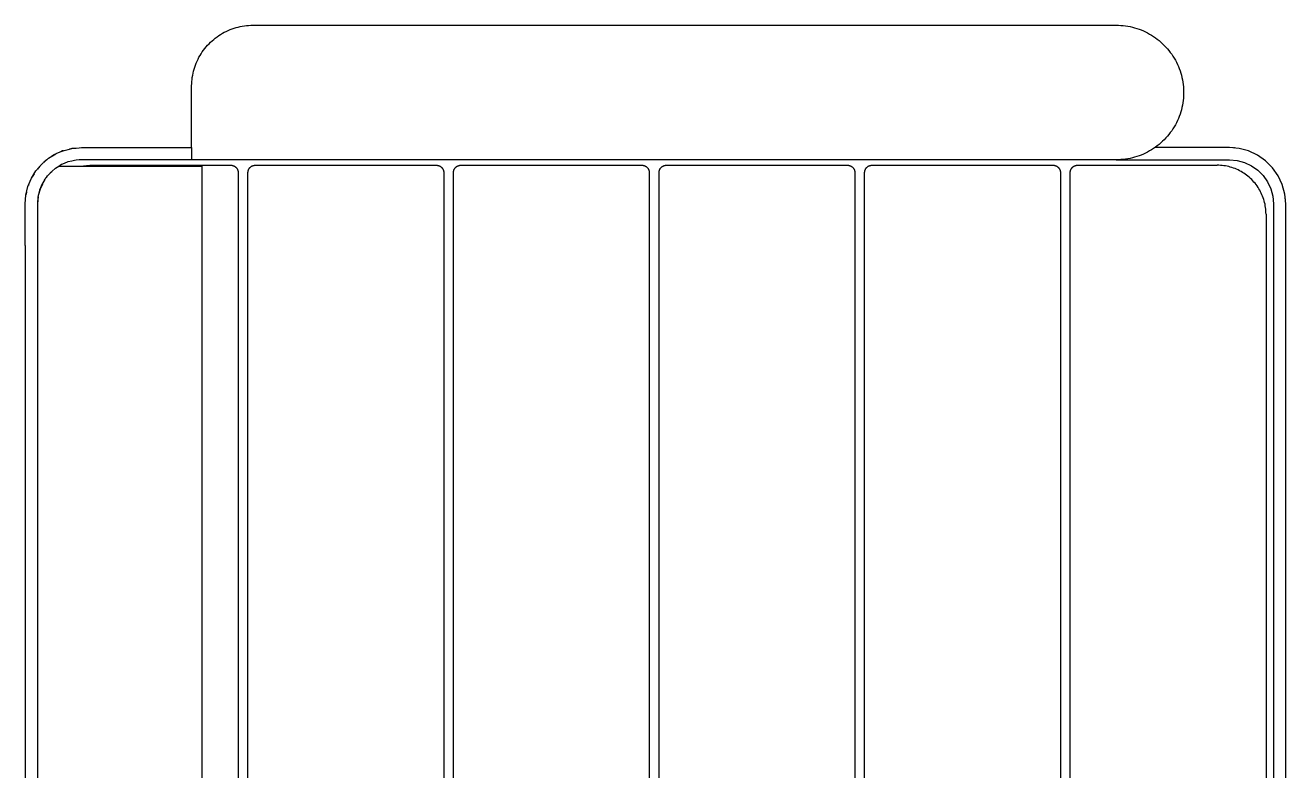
# Model space of a CAD drawing. Header units: millimetres. Extents: x 1102 to 5170, y 19 to 2862.
# Drawn here: x 2822 to 3337, y 801 to 1109 of the extents above; entities that cross this region are included whole.
import ezdxf

# ---------------------------------------------------------------- set-up
doc = ezdxf.new("R2010")
doc.units = ezdxf.units.MM
doc.header["$MEASUREMENT"] = 0
doc.layers.add('Utwórz2D linie widoczne', color=7, linetype='Continuous', true_color=0x000000)

msp = doc.modelspace()

# ---------------------------------------------------------------- linework, layer by layer
at = {"layer": 'Utwórz2D linie widoczne'}
for p, q in [((2906.31, 1107.16), (2907.13, 1107.44)), ((2907.13, 1107.44), (2907.96, 1107.7)), ((2907.96, 1107.7), (2908.8, 1107.92)), ((2908.8, 1107.92), (2909.64, 1108.11)), ((2909.64, 1108.11), (2910.49, 1108.28)), ((2910.49, 1108.28), (2911.35, 1108.41)), ((2911.35, 1108.41), (2912.21, 1108.52)), ((2912.21, 1108.52), (2913.08, 1108.59)), ((2913.08, 1108.59), (2913.94, 1108.64)), ((2913.94, 1108.64), (2914.81, 1108.65)), ((2914.81, 1108.65), (3267.6, 1108.65)), ((3267.6, 1108.65), (3268.55, 1108.64)), ((3268.55, 1108.64), (3269.5, 1108.59)), ((3269.5, 1108.59), (3270.45, 1108.51)), ((3270.45, 1108.51), (3271.39, 1108.39)), ((3271.39, 1108.39), (3272.33, 1108.25)), ((3272.33, 1108.25), (3273.26, 1108.07)), ((3273.26, 1108.07), (3274.18, 1107.86)), ((3274.18, 1107.86), (3275.1, 1107.61)), ((3275.1, 1107.61), (3276.01, 1107.34)), ((2897.52, 1101.71), (2898.16, 1102.3)), ((2898.16, 1102.3), (2898.82, 1102.87)), ((2898.82, 1102.87), (2899.49, 1103.41)), ((2899.49, 1103.41), (2900.19, 1103.93)), ((2900.19, 1103.93), (2900.9, 1104.43)), ((2900.9, 1104.43), (2901.63, 1104.9)), ((2901.63, 1104.9), (2902.38, 1105.34)), ((2902.38, 1105.34), (2903.14, 1105.76)), ((2903.14, 1105.76), (2903.91, 1106.15)), ((2903.91, 1106.15), (2904.7, 1106.52)), ((2904.7, 1106.52), (2905.5, 1106.85)), ((2905.5, 1106.85), (2906.31, 1107.16)), ((3276.01, 1107.34), (3276.91, 1107.03)), ((3276.91, 1107.03), (3277.8, 1106.7)), ((3277.8, 1106.7), (3278.67, 1106.33)), ((3278.67, 1106.33), (3279.53, 1105.93)), ((3279.53, 1105.93), (3280.38, 1105.5)), ((3280.38, 1105.5), (3281.22, 1105.05)), ((3281.22, 1105.05), (3282.03, 1104.57)), ((3282.03, 1104.57), (3282.83, 1104.05)), ((3282.83, 1104.05), (3283.61, 1103.51)), ((3283.61, 1103.51), (3284.37, 1102.95)), ((3284.37, 1102.95), (3285.12, 1102.36)), ((3285.12, 1102.36), (3285.84, 1101.74)), ((2893.69, 1097.02), (2894.16, 1097.75)), ((2894.16, 1097.75), (2894.66, 1098.46)), ((2894.66, 1098.46), (2895.19, 1099.15)), ((2895.19, 1099.15), (2895.74, 1099.82)), ((2895.74, 1099.82), (2896.31, 1100.47)), ((2896.31, 1100.47), (2896.91, 1101.1)), ((2896.91, 1101.1), (2897.52, 1101.71)), ((3285.84, 1101.74), (3286.54, 1101.1)), ((3286.54, 1101.1), (3287.21, 1100.43)), ((3287.21, 1100.43), (3287.87, 1099.74)), ((3287.87, 1099.74), (3288.5, 1099.03)), ((3288.5, 1099.03), (3289.1, 1098.3)), ((3289.1, 1098.3), (3289.68, 1097.55)), ((3289.68, 1097.55), (3290.23, 1096.78)), ((2891.09, 1091.55), (2891.38, 1092.37)), ((2891.38, 1092.37), (2891.7, 1093.18)), ((2891.7, 1093.18), (2892.04, 1093.97)), ((2892.04, 1093.97), (2892.41, 1094.76)), ((2892.41, 1094.76), (2892.81, 1095.53)), ((2892.81, 1095.53), (2893.24, 1096.28)), ((2893.24, 1096.28), (2893.69, 1097.02)), ((3290.23, 1096.78), (3290.76, 1095.99)), ((3290.76, 1095.99), (3291.26, 1095.18)), ((3291.26, 1095.18), (3291.73, 1094.35)), ((3291.73, 1094.35), (3292.17, 1093.51)), ((3292.17, 1093.51), (3292.58, 1092.66)), ((3292.58, 1092.66), (3292.96, 1091.79)), ((2889.97, 1086.49), (2890.08, 1087.34)), ((2890.08, 1087.34), (2890.23, 1088.19)), ((2890.23, 1088.19), (2890.4, 1089.04)), ((2890.4, 1089.04), (2890.6, 1089.89)), ((2890.6, 1089.89), (2890.83, 1090.72)), ((2890.83, 1090.72), (2891.09, 1091.55)), ((3292.96, 1091.79), (3293.31, 1090.91)), ((3293.31, 1090.91), (3293.64, 1090.01)), ((3293.64, 1090.01), (3293.93, 1089.11)), ((3293.93, 1089.11), (3294.19, 1088.2)), ((3294.19, 1088.2), (3294.41, 1087.28)), ((3294.41, 1087.28), (3294.61, 1086.35)), ((2889.81, 1083.93), (2889.84, 1084.79)), ((2889.81, 1083.65), (2889.81, 1083.93)), ((2889.81, 1058.66), (2889.81, 1083.65)), ((2889.84, 1084.79), (2889.89, 1085.64)), ((2889.89, 1085.64), (2889.97, 1086.49)), ((3294.61, 1086.35), (3294.77, 1085.41)), ((3294.77, 1085.41), (3294.9, 1084.47)), ((3294.9, 1084.47), (3295, 1083.53)), ((3295, 1083.53), (3295.06, 1082.58)), ((3295.06, 1082.58), (3295.1, 1081.63)), ((3295.1, 1081.63), (3295.1, 1080.68)), ((3294.77, 1076.9), (3294.61, 1075.97)), ((3294.9, 1077.84), (3294.77, 1076.9)), ((3295, 1078.79), (3294.9, 1077.84)), ((3295.06, 1079.73), (3295, 1078.79)), ((3295.1, 1080.68), (3295.06, 1079.73)), ((3293.31, 1071.41), (3292.96, 1070.52)), ((3293.64, 1072.3), (3293.31, 1071.41)), ((3293.93, 1073.2), (3293.64, 1072.3)), ((3294.19, 1074.12), (3293.93, 1073.2)), ((3294.41, 1075.04), (3294.19, 1074.12)), ((3294.61, 1075.97), (3294.41, 1075.04)), ((3290.76, 1066.33), (3290.23, 1065.54)), ((3291.26, 1067.13), (3290.76, 1066.33)), ((3291.73, 1067.96), (3291.26, 1067.13)), ((3292.17, 1068.8), (3291.73, 1067.96)), ((3292.58, 1069.66), (3292.17, 1068.8)), ((3292.96, 1070.52), (3292.58, 1069.66)), ((3286.54, 1061.22), (3285.84, 1060.57)), ((3287.21, 1061.88), (3286.54, 1061.22)), ((3287.87, 1062.57), (3287.21, 1061.88)), ((3288.5, 1063.28), (3287.87, 1062.57)), ((3289.1, 1064.01), (3288.5, 1063.28)), ((3289.68, 1064.76), (3289.1, 1064.01)), ((3290.23, 1065.54), (3289.68, 1064.76)), ((2831.29, 1054.27), (2834.37, 1056.15)), ((2834.37, 1056.15), (2834.47, 1056.19)), ((2834.47, 1056.19), (2836.07, 1056.86)), ((2836.95, 1057.27), (2836, 1056.83)), ((2836.07, 1056.86), (2837.7, 1057.53)), ((2837.29, 1057.36), (2836.95, 1057.27)), ((2837.7, 1057.53), (2839.3, 1057.92)), ((2839.3, 1057.92), (2840.89, 1058.3)), ((2840.83, 1058.31), (2839.86, 1058.05)), ((2841, 1058.32), (2840.83, 1058.31)), ((2840.89, 1058.3), (2841.21, 1058.37)), ((2841.21, 1058.37), (2842.57, 1058.48)), ((2842.57, 1058.48), (2843.89, 1058.59)), ((2843.89, 1058.59), (2844.81, 1058.66)), ((2844.81, 1058.66), (2846.64, 1058.66)), ((2846.64, 1058.66), (2849.06, 1058.66)), ((2849.06, 1058.66), (2851.09, 1058.66)), ((2851.09, 1058.66), (2852.68, 1058.66)), ((2852.68, 1058.66), (2853.78, 1058.66)), ((2853.78, 1058.66), (2889.13, 1058.66)), ((2889.13, 1058.66), (2889.64, 1058.66)), ((2889.64, 1058.66), (2889.81, 1058.66)), ((2889.81, 1058.66), (2889.81, 1053.66)), ((3278.67, 1055.98), (3277.8, 1055.62)), ((3279.53, 1056.38), (3278.67, 1055.98)), ((3280.38, 1056.81), (3279.53, 1056.38)), ((3281.22, 1057.26), (3280.38, 1056.81)), ((3282.03, 1057.75), (3281.22, 1057.26)), ((3282.83, 1058.26), (3282.03, 1057.75)), ((3283.61, 1058.8), (3282.83, 1058.26)), ((3313.81, 1058.66), (3283.41, 1058.66)), ((3284.37, 1059.37), (3283.61, 1058.8)), ((3285.12, 1059.96), (3284.37, 1059.37)), ((3285.84, 1060.57), (3285.12, 1059.96)), ((3317.81, 1058.31), (3313.81, 1058.66)), ((3315.88, 1058.49), (3315.53, 1058.51)), ((3315.97, 1058.47), (3315.88, 1058.49)), ((3321.68, 1057.27), (3317.81, 1058.31)), ((3325.31, 1055.58), (3321.68, 1057.27)), ((2826.2, 1049.18), (2828.55, 1051.92)), ((2827.77, 1051.02), (2827.2, 1050.44)), ((2828.55, 1051.92), (2831.29, 1054.27)), ((2830.04, 1053.28), (2829.45, 1052.69)), ((2830.59, 1053.66), (2830.04, 1053.28)), ((2833.32, 1055.58), (2832.53, 1055.03)), ((2833.79, 1055.8), (2833.32, 1055.58)), ((2834.83, 1050.59), (2835.59, 1051.05)), ((2836.07, 1051.35), (2835.59, 1051.05)), ((2835.59, 1051.05), (2836.9, 1051.05)), ((2836.64, 1051.7), (2836.07, 1051.35)), ((2837.7, 1052.14), (2836.64, 1051.7)), ((2836.9, 1051.05), (2838.4, 1051.05)), ((2839.25, 1052.78), (2837.7, 1052.14)), ((2838.4, 1051.05), (2840.29, 1051.05)), ((2839.3, 1052.79), (2839.25, 1052.78)), ((2840.89, 1053.17), (2839.3, 1052.79)), ((2840.29, 1051.05), (2840.94, 1051.05)), ((2842, 1053.44), (2840.89, 1053.17)), ((2840.94, 1051.05), (2842.89, 1051.05)), ((2842.57, 1053.48), (2842, 1053.44)), ((2843.89, 1053.59), (2842.57, 1053.48)), ((2842.89, 1051.05), (2844.94, 1051.05)), ((2844.81, 1053.66), (2843.89, 1053.59)), ((2846.64, 1053.66), (2844.81, 1053.66)), ((2844.92, 1051.05), (2845.57, 1051.17)), ((2844.94, 1051.05), (2847.28, 1051.05)), ((2845.57, 1051.17), (2846.21, 1051.26)), ((2846.21, 1051.26), (2846.86, 1051.34)), ((2849.06, 1053.66), (2846.64, 1053.66)), ((2846.86, 1051.34), (2847.51, 1051.39)), ((2847.28, 1051.05), (2849.42, 1051.05)), ((2847.51, 1051.39), (2848.17, 1051.43)), ((2848.17, 1051.43), (2848.82, 1051.44)), ((2848.82, 1051.44), (2905.82, 1051.44)), ((2851.09, 1053.66), (2849.06, 1053.66)), ((2849.42, 1051.05), (2852.15, 1051.05)), ((2852.68, 1053.66), (2851.09, 1053.66)), ((2852.15, 1051.05), (2854.44, 1051.05)), ((2853.78, 1053.66), (2852.68, 1053.66)), ((2889.13, 1053.66), (2853.78, 1053.66)), ((2854.44, 1051.05), (2856.25, 1051.05)), ((2856.25, 1051.05), (2857.51, 1051.05)), ((2857.51, 1051.05), (2873.32, 1051.05)), ((2873.32, 1051.05), (2873.44, 1051.05)), ((2873.44, 1051.05), (2873.94, 1051.05)), ((2873.94, 1051.05), (2874.62, 1051.05)), ((2874.62, 1051.05), (2875.28, 1051.05)), ((2875.28, 1051.05), (2875.88, 1051.05)), ((2875.88, 1051.05), (2876.41, 1051.05)), ((2876.41, 1051.05), (2876.86, 1051.05)), ((2876.86, 1051.05), (2877.21, 1051.05)), ((2877.21, 1051.05), (2877.45, 1051.05)), ((2877.45, 1051.05), (2893.24, 1051.05)), ((2889.64, 1053.66), (2889.13, 1053.66)), ((2889.81, 1053.66), (2889.64, 1053.66)), ((3267.6, 1053.66), (2889.81, 1053.66)), ((2893.24, 1051.05), (2893.99, 1051.05)), ((2893.99, 1051.05), (2893.99, 801.16)), ((2905.82, 1051.44), (2905.92, 1051.43)), ((2905.92, 1051.43), (2906.02, 1051.43)), ((2906.02, 1051.43), (2906.13, 1051.42)), ((2906.13, 1051.42), (2906.23, 1051.41)), ((2906.23, 1051.41), (2906.33, 1051.39)), ((2906.33, 1051.39), (2906.43, 1051.37)), ((2906.43, 1051.37), (2906.53, 1051.35)), ((2906.53, 1051.35), (2906.63, 1051.32)), ((2906.63, 1051.32), (2906.73, 1051.3)), ((2906.73, 1051.3), (2906.82, 1051.26)), ((2906.82, 1051.26), (2906.92, 1051.23)), ((2906.92, 1051.23), (2907.02, 1051.19)), ((2907.02, 1051.19), (2907.11, 1051.14)), ((2907.11, 1051.14), (2907.2, 1051.1)), ((2907.2, 1051.1), (2907.29, 1051.05)), ((2907.29, 1051.05), (2907.38, 1051)), ((2907.38, 1051), (2907.47, 1050.94)), ((2907.47, 1050.94), (2907.55, 1050.89)), ((2907.55, 1050.89), (2907.63, 1050.83)), ((2907.63, 1050.83), (2907.71, 1050.76)), ((2907.71, 1050.76), (2907.79, 1050.7)), ((2907.79, 1050.7), (2907.87, 1050.63)), ((2913.77, 1050.63), (2913.85, 1050.7)), ((2913.85, 1050.7), (2913.93, 1050.76)), ((2913.93, 1050.76), (2914.01, 1050.83)), ((2914.01, 1050.83), (2914.09, 1050.89)), ((2914.09, 1050.89), (2914.17, 1050.94)), ((2914.17, 1050.94), (2914.26, 1051)), ((2914.26, 1051), (2914.35, 1051.05)), ((2914.35, 1051.05), (2914.44, 1051.1)), ((2914.44, 1051.1), (2914.53, 1051.14)), ((2914.53, 1051.14), (2914.62, 1051.19)), ((2914.62, 1051.19), (2914.72, 1051.23)), ((2914.72, 1051.23), (2914.82, 1051.26)), ((2914.82, 1051.26), (2914.91, 1051.3)), ((2914.91, 1051.3), (2915.01, 1051.32)), ((2915.01, 1051.32), (2915.11, 1051.35)), ((2915.11, 1051.35), (2915.21, 1051.37)), ((2915.21, 1051.37), (2915.31, 1051.39)), ((2915.31, 1051.39), (2915.41, 1051.41)), ((2915.41, 1051.41), (2915.51, 1051.42)), ((2915.51, 1051.42), (2915.62, 1051.43)), ((2915.62, 1051.43), (2915.72, 1051.43)), ((2915.72, 1051.43), (2915.82, 1051.44)), ((2915.82, 1051.44), (2989.82, 1051.44)), ((2989.82, 1051.44), (2989.92, 1051.43)), ((2989.92, 1051.43), (2990.02, 1051.43)), ((2990.02, 1051.43), (2990.13, 1051.42)), ((2990.13, 1051.42), (2990.23, 1051.41)), ((2990.23, 1051.41), (2990.33, 1051.39)), ((2990.33, 1051.39), (2990.43, 1051.37)), ((2990.43, 1051.37), (2990.53, 1051.35)), ((2990.53, 1051.35), (2990.63, 1051.32)), ((2990.63, 1051.32), (2990.73, 1051.3)), ((2990.73, 1051.3), (2990.82, 1051.26)), ((2990.82, 1051.26), (2990.92, 1051.23)), ((2990.92, 1051.23), (2991.02, 1051.19)), ((2991.02, 1051.19), (2991.11, 1051.14)), ((2991.11, 1051.14), (2991.2, 1051.1)), ((2991.2, 1051.1), (2991.29, 1051.05)), ((2991.29, 1051.05), (2991.38, 1051)), ((2991.38, 1051), (2991.47, 1050.94)), ((2991.47, 1050.94), (2991.55, 1050.89)), ((2991.55, 1050.89), (2991.63, 1050.83)), ((2991.63, 1050.83), (2991.71, 1050.76)), ((2991.71, 1050.76), (2991.79, 1050.7)), ((2991.79, 1050.7), (2991.87, 1050.63)), ((2997.74, 1050.63), (2997.81, 1050.7)), ((2997.81, 1050.7), (2997.89, 1050.76)), ((2997.89, 1050.76), (2997.97, 1050.83)), ((2997.97, 1050.83), (2998.05, 1050.89)), ((2998.05, 1050.89), (2998.14, 1050.94)), ((2998.14, 1050.94), (2998.23, 1051)), ((2998.23, 1051), (2998.31, 1051.05)), ((2998.31, 1051.05), (2998.4, 1051.1)), ((2998.4, 1051.1), (2998.5, 1051.14)), ((2998.5, 1051.14), (2998.59, 1051.19)), ((2998.59, 1051.19), (2998.68, 1051.23)), ((2998.68, 1051.23), (2998.78, 1051.26)), ((2998.78, 1051.26), (2998.88, 1051.3)), ((2998.88, 1051.3), (2998.98, 1051.32)), ((2998.98, 1051.32), (2999.07, 1051.35)), ((2999.07, 1051.35), (2999.17, 1051.37)), ((2999.17, 1051.37), (2999.27, 1051.39)), ((2999.27, 1051.39), (2999.38, 1051.41)), ((2999.38, 1051.41), (2999.48, 1051.42)), ((2999.48, 1051.42), (2999.58, 1051.43)), ((2999.58, 1051.43), (2999.68, 1051.43)), ((2999.68, 1051.43), (2999.78, 1051.44)), ((2999.78, 1051.44), (3073.78, 1051.44)), ((3073.78, 1051.44), (3073.89, 1051.43)), ((3073.89, 1051.43), (3073.99, 1051.43)), ((3073.99, 1051.43), (3074.09, 1051.42)), ((3074.09, 1051.42), (3074.19, 1051.41)), ((3074.19, 1051.41), (3074.29, 1051.39)), ((3074.29, 1051.39), (3074.39, 1051.37)), ((3074.39, 1051.37), (3074.49, 1051.35)), ((3074.49, 1051.35), (3074.59, 1051.32)), ((3074.59, 1051.32), (3074.69, 1051.3)), ((3074.69, 1051.3), (3074.79, 1051.26)), ((3074.79, 1051.26), (3074.89, 1051.23)), ((3074.89, 1051.23), (3074.98, 1051.19)), ((3074.98, 1051.19), (3075.07, 1051.14)), ((3075.07, 1051.14), (3075.16, 1051.1)), ((3075.16, 1051.1), (3075.25, 1051.05)), ((3075.25, 1051.05), (3075.34, 1051)), ((3075.34, 1051), (3075.43, 1050.94)), ((3075.43, 1050.94), (3075.51, 1050.89)), ((3075.51, 1050.89), (3075.6, 1050.83)), ((3075.6, 1050.83), (3075.68, 1050.76)), ((3075.68, 1050.76), (3075.76, 1050.7)), ((3075.76, 1050.7), (3075.83, 1050.63)), ((3081.74, 1050.63), (3081.81, 1050.7)), ((3081.81, 1050.7), (3081.89, 1050.76)), ((3081.89, 1050.76), (3081.97, 1050.83)), ((3081.97, 1050.83), (3082.05, 1050.89)), ((3082.05, 1050.89), (3082.14, 1050.94)), ((3082.14, 1050.94), (3082.23, 1051)), ((3082.23, 1051), (3082.31, 1051.05)), ((3082.31, 1051.05), (3082.4, 1051.1)), ((3082.4, 1051.1), (3082.5, 1051.14)), ((3082.5, 1051.14), (3082.59, 1051.19)), ((3082.59, 1051.19), (3082.68, 1051.23)), ((3082.68, 1051.23), (3082.78, 1051.26)), ((3082.78, 1051.26), (3082.88, 1051.3)), ((3082.88, 1051.3), (3082.98, 1051.32)), ((3082.98, 1051.32), (3083.07, 1051.35)), ((3083.07, 1051.35), (3083.17, 1051.37)), ((3083.17, 1051.37), (3083.27, 1051.39)), ((3083.27, 1051.39), (3083.38, 1051.41)), ((3083.38, 1051.41), (3083.48, 1051.42)), ((3083.48, 1051.42), (3083.58, 1051.43)), ((3083.58, 1051.43), (3083.68, 1051.43)), ((3083.68, 1051.43), (3083.78, 1051.44)), ((3083.78, 1051.44), (3157.78, 1051.44)), ((3157.78, 1051.44), (3157.89, 1051.43)), ((3157.89, 1051.43), (3157.99, 1051.43)), ((3157.99, 1051.43), (3158.09, 1051.42)), ((3158.09, 1051.42), (3158.19, 1051.41)), ((3158.19, 1051.41), (3158.29, 1051.39)), ((3158.29, 1051.39), (3158.39, 1051.37)), ((3158.39, 1051.37), (3158.49, 1051.35)), ((3158.49, 1051.35), (3158.59, 1051.32)), ((3158.59, 1051.32), (3158.69, 1051.3)), ((3158.69, 1051.3), (3158.79, 1051.26)), ((3158.79, 1051.26), (3158.89, 1051.23)), ((3158.89, 1051.23), (3158.98, 1051.19)), ((3158.98, 1051.19), (3159.07, 1051.14)), ((3159.07, 1051.14), (3159.16, 1051.1)), ((3159.16, 1051.1), (3159.25, 1051.05)), ((3159.25, 1051.05), (3159.34, 1051)), ((3159.34, 1051), (3159.43, 1050.94)), ((3159.43, 1050.94), (3159.51, 1050.89)), ((3159.51, 1050.89), (3159.6, 1050.83)), ((3159.6, 1050.83), (3159.68, 1050.76)), ((3159.68, 1050.76), (3159.76, 1050.7)), ((3159.76, 1050.7), (3159.83, 1050.63)), ((3165.74, 1050.63), (3165.81, 1050.7)), ((3165.81, 1050.7), (3165.89, 1050.76)), ((3165.89, 1050.76), (3165.97, 1050.83)), ((3165.97, 1050.83), (3166.05, 1050.89)), ((3166.05, 1050.89), (3166.14, 1050.94)), ((3166.14, 1050.94), (3166.23, 1051)), ((3166.23, 1051), (3166.31, 1051.05)), ((3166.31, 1051.05), (3166.4, 1051.1)), ((3166.4, 1051.1), (3166.5, 1051.14)), ((3166.5, 1051.14), (3166.59, 1051.19)), ((3166.59, 1051.19), (3166.68, 1051.23)), ((3166.68, 1051.23), (3166.78, 1051.26)), ((3166.78, 1051.26), (3166.88, 1051.3)), ((3166.88, 1051.3), (3166.98, 1051.32)), ((3166.98, 1051.32), (3167.07, 1051.35)), ((3167.07, 1051.35), (3167.17, 1051.37)), ((3167.17, 1051.37), (3167.27, 1051.39)), ((3167.27, 1051.39), (3167.38, 1051.41)), ((3167.38, 1051.41), (3167.48, 1051.42)), ((3167.48, 1051.42), (3167.58, 1051.43)), ((3167.58, 1051.43), (3167.68, 1051.43)), ((3167.68, 1051.43), (3167.78, 1051.44)), ((3167.78, 1051.44), (3241.78, 1051.44)), ((3241.78, 1051.44), (3241.89, 1051.43)), ((3241.89, 1051.43), (3241.99, 1051.43)), ((3241.99, 1051.43), (3242.09, 1051.42)), ((3242.09, 1051.42), (3242.19, 1051.41)), ((3242.19, 1051.41), (3242.29, 1051.39)), ((3242.29, 1051.39), (3242.39, 1051.37)), ((3242.39, 1051.37), (3242.49, 1051.35)), ((3242.49, 1051.35), (3242.59, 1051.32)), ((3242.59, 1051.32), (3242.69, 1051.3)), ((3242.69, 1051.3), (3242.79, 1051.26)), ((3242.79, 1051.26), (3242.89, 1051.23)), ((3242.89, 1051.23), (3242.98, 1051.19)), ((3242.98, 1051.19), (3243.07, 1051.14)), ((3243.07, 1051.14), (3243.16, 1051.1)), ((3243.16, 1051.1), (3243.25, 1051.05)), ((3243.25, 1051.05), (3243.34, 1051)), ((3243.34, 1051), (3243.43, 1050.94)), ((3243.43, 1050.94), (3243.51, 1050.89)), ((3243.51, 1050.89), (3243.6, 1050.83)), ((3243.6, 1050.83), (3243.68, 1050.76)), ((3243.68, 1050.76), (3243.76, 1050.7)), ((3243.76, 1050.7), (3243.83, 1050.63)), ((3249.74, 1050.63), (3249.81, 1050.7)), ((3249.81, 1050.7), (3249.89, 1050.76)), ((3249.89, 1050.76), (3249.97, 1050.83)), ((3249.97, 1050.83), (3250.05, 1050.89)), ((3250.05, 1050.89), (3250.14, 1050.94)), ((3250.14, 1050.94), (3250.23, 1051)), ((3250.23, 1051), (3250.31, 1051.05)), ((3250.31, 1051.05), (3250.4, 1051.1)), ((3250.4, 1051.1), (3250.5, 1051.14)), ((3250.5, 1051.14), (3250.59, 1051.19)), ((3250.59, 1051.19), (3250.68, 1051.23)), ((3250.68, 1051.23), (3250.78, 1051.26)), ((3250.78, 1051.26), (3250.88, 1051.3)), ((3250.88, 1051.3), (3250.98, 1051.32)), ((3250.98, 1051.32), (3251.07, 1051.35)), ((3251.07, 1051.35), (3251.17, 1051.37)), ((3251.17, 1051.37), (3251.27, 1051.39)), ((3251.27, 1051.39), (3251.38, 1051.41)), ((3251.38, 1051.41), (3251.48, 1051.42)), ((3251.48, 1051.42), (3251.58, 1051.43)), ((3251.58, 1051.43), (3251.68, 1051.43)), ((3251.68, 1051.43), (3251.78, 1051.44)), ((3251.78, 1051.44), (3308.78, 1051.44)), ((3268.55, 1053.68), (3267.6, 1053.66)), ((3267.6, 1053.66), (3313.81, 1053.66)), ((3269.5, 1053.72), (3268.55, 1053.68)), ((3270.45, 1053.81), (3269.5, 1053.72)), ((3271.39, 1053.92), (3270.45, 1053.81)), ((3272.33, 1054.07), (3271.39, 1053.92)), ((3273.26, 1054.25), (3272.33, 1054.07)), ((3274.18, 1054.46), (3273.26, 1054.25)), ((3275.1, 1054.7), (3274.18, 1054.46)), ((3276.01, 1054.98), (3275.1, 1054.7)), ((3276.91, 1055.28), (3276.01, 1054.98)), ((3277.8, 1055.62), (3276.91, 1055.28)), ((3309.47, 1051.42), (3308.78, 1051.44)), ((3310.15, 1051.39), (3309.47, 1051.42)), ((3310.83, 1051.33), (3310.15, 1051.39)), ((3311.51, 1051.25), (3310.83, 1051.33)), ((3312.18, 1051.14), (3311.51, 1051.25)), ((3312.85, 1051.02), (3312.18, 1051.14)), ((3313.52, 1050.87), (3312.85, 1051.02)), ((3314.18, 1050.69), (3313.52, 1050.87)), ((3313.81, 1053.66), (3316.94, 1053.38)), ((3314.83, 1050.5), (3314.18, 1050.69)), ((3316.94, 1053.38), (3319.97, 1052.57)), ((3319.97, 1052.57), (3322.81, 1051.25)), ((3322.81, 1051.25), (3325.38, 1049.45)), ((3328.6, 1053.28), (3325.31, 1055.58)), ((3331.43, 1050.44), (3328.6, 1053.28)), ((2822.94, 1042.77), (2824.32, 1046.1)), ((2824.32, 1046.1), (2826.2, 1049.18)), ((2824.9, 1047.16), (2824.69, 1046.71)), ((2825.43, 1047.91), (2824.9, 1047.16)), ((2827.2, 1050.44), (2826.82, 1049.9)), ((2829.67, 1045.3), (2829.98, 1045.81)), ((2829.98, 1045.81), (2830.25, 1046.24)), ((2830.25, 1046.24), (2830.45, 1046.47)), ((2830.45, 1046.47), (2830.97, 1047.08)), ((2830.97, 1047.08), (2831.54, 1047.75)), ((2831.54, 1047.75), (2832.08, 1048.39)), ((2832.08, 1048.39), (2832.13, 1048.43)), ((2832.13, 1048.43), (2832.75, 1048.95)), ((2832.75, 1048.95), (2834.23, 1050.22)), ((2834.23, 1050.22), (2834.83, 1050.59)), ((2907.87, 1050.63), (2907.94, 1050.56)), ((2907.94, 1050.56), (2908.01, 1050.48)), ((2908.01, 1050.48), (2908.08, 1050.41)), ((2908.08, 1050.41), (2908.15, 1050.33)), ((2908.15, 1050.33), (2908.21, 1050.25)), ((2908.21, 1050.25), (2908.27, 1050.17)), ((2908.27, 1050.17), (2908.33, 1050.08)), ((2908.33, 1050.08), (2908.38, 1049.99)), ((2908.38, 1049.99), (2908.44, 1049.91)), ((2908.44, 1049.91), (2908.48, 1049.82)), ((2908.48, 1049.82), (2908.53, 1049.72)), ((2908.53, 1049.72), (2908.57, 1049.63)), ((2908.57, 1049.63), (2908.61, 1049.54)), ((2908.61, 1049.54), (2908.65, 1049.44)), ((2908.65, 1049.44), (2908.68, 1049.34)), ((2908.68, 1049.34), (2908.71, 1049.25)), ((2908.71, 1049.25), (2908.73, 1049.15)), ((2908.73, 1049.15), (2908.76, 1049.05)), ((2908.76, 1049.05), (2908.78, 1048.95)), ((2908.78, 1048.95), (2908.79, 1048.84)), ((2908.79, 1048.84), (2908.8, 1048.74)), ((2908.8, 1048.74), (2908.81, 1048.64)), ((2908.81, 1048.64), (2908.82, 1048.54)), ((2908.82, 1048.54), (2908.82, 1048.44)), ((2908.82, 1048.44), (2908.82, 801.16)), ((2912.82, 1048.54), (2912.83, 1048.64)), ((2912.82, 1048.44), (2912.82, 1048.54)), ((2912.82, 801.16), (2912.82, 1048.44)), ((2912.83, 1048.64), (2912.84, 1048.74)), ((2912.84, 1048.74), (2912.85, 1048.84)), ((2912.85, 1048.84), (2912.86, 1048.95)), ((2912.86, 1048.95), (2912.88, 1049.05)), ((2912.88, 1049.05), (2912.91, 1049.15)), ((2912.91, 1049.15), (2912.93, 1049.25)), ((2912.93, 1049.25), (2912.96, 1049.34)), ((2912.96, 1049.34), (2912.99, 1049.44)), ((2912.99, 1049.44), (2913.03, 1049.54)), ((2913.03, 1049.54), (2913.07, 1049.63)), ((2913.07, 1049.63), (2913.11, 1049.72)), ((2913.11, 1049.72), (2913.16, 1049.82)), ((2913.16, 1049.82), (2913.21, 1049.91)), ((2913.21, 1049.91), (2913.26, 1049.99)), ((2913.26, 1049.99), (2913.31, 1050.08)), ((2913.31, 1050.08), (2913.37, 1050.17)), ((2913.37, 1050.17), (2913.43, 1050.25)), ((2913.43, 1050.25), (2913.49, 1050.33)), ((2913.49, 1050.33), (2913.56, 1050.41)), ((2913.56, 1050.41), (2913.63, 1050.48)), ((2913.63, 1050.48), (2913.7, 1050.56)), ((2913.7, 1050.56), (2913.77, 1050.63)), ((2991.87, 1050.63), (2991.94, 1050.56)), ((2991.94, 1050.56), (2992.01, 1050.48)), ((2992.01, 1050.48), (2992.08, 1050.41)), ((2992.08, 1050.41), (2992.15, 1050.33)), ((2992.15, 1050.33), (2992.21, 1050.25)), ((2992.21, 1050.25), (2992.27, 1050.17)), ((2992.27, 1050.17), (2992.33, 1050.08)), ((2992.33, 1050.08), (2992.38, 1049.99)), ((2992.38, 1049.99), (2992.44, 1049.91)), ((2992.44, 1049.91), (2992.48, 1049.82)), ((2992.48, 1049.82), (2992.53, 1049.72)), ((2992.53, 1049.72), (2992.57, 1049.63)), ((2992.57, 1049.63), (2992.61, 1049.54)), ((2992.61, 1049.54), (2992.65, 1049.44)), ((2992.65, 1049.44), (2992.68, 1049.34)), ((2992.68, 1049.34), (2992.71, 1049.25)), ((2992.71, 1049.25), (2992.73, 1049.15)), ((2992.73, 1049.15), (2992.76, 1049.05)), ((2992.76, 1049.05), (2992.78, 1048.95)), ((2992.78, 1048.95), (2992.79, 1048.84)), ((2992.79, 1048.84), (2992.8, 1048.74)), ((2992.8, 1048.74), (2992.81, 1048.64)), ((2992.81, 1048.64), (2992.82, 1048.54)), ((2992.82, 1048.54), (2992.82, 1048.44)), ((2992.82, 1048.44), (2992.82, 801.16)), ((2996.78, 1048.44), (2996.79, 1048.54)), ((2996.78, 801.16), (2996.78, 1048.44)), ((2996.79, 1048.64), (2996.8, 1048.74)), ((2996.79, 1048.54), (2996.79, 1048.64)), ((2996.8, 1048.74), (2996.81, 1048.84)), ((2996.81, 1048.84), (2996.83, 1048.95)), ((2996.83, 1048.95), (2996.85, 1049.05)), ((2996.85, 1049.05), (2996.87, 1049.15)), ((2996.87, 1049.15), (2996.9, 1049.25)), ((2996.9, 1049.25), (2996.93, 1049.34)), ((2996.93, 1049.34), (2996.96, 1049.44)), ((2996.96, 1049.44), (2996.99, 1049.54)), ((2996.99, 1049.54), (2997.03, 1049.63)), ((2997.03, 1049.63), (2997.08, 1049.72)), ((2997.08, 1049.72), (2997.12, 1049.82)), ((2997.12, 1049.82), (2997.17, 1049.91)), ((2997.17, 1049.91), (2997.22, 1049.99)), ((2997.22, 1049.99), (2997.28, 1050.08)), ((2997.28, 1050.08), (2997.33, 1050.17)), ((2997.33, 1050.17), (2997.39, 1050.25)), ((2997.39, 1050.25), (2997.46, 1050.33)), ((2997.46, 1050.33), (2997.52, 1050.41)), ((2997.52, 1050.41), (2997.59, 1050.48)), ((2997.59, 1050.48), (2997.66, 1050.56)), ((2997.66, 1050.56), (2997.74, 1050.63)), ((3075.83, 1050.63), (3075.91, 1050.56)), ((3075.91, 1050.56), (3075.98, 1050.48)), ((3075.98, 1050.48), (3076.05, 1050.41)), ((3076.05, 1050.41), (3076.11, 1050.33)), ((3076.11, 1050.33), (3076.17, 1050.25)), ((3076.17, 1050.25), (3076.24, 1050.17)), ((3076.24, 1050.17), (3076.29, 1050.08)), ((3076.29, 1050.08), (3076.35, 1049.99)), ((3076.35, 1049.99), (3076.4, 1049.91)), ((3076.4, 1049.91), (3076.45, 1049.82)), ((3076.45, 1049.82), (3076.49, 1049.72)), ((3076.49, 1049.72), (3076.54, 1049.63)), ((3076.54, 1049.63), (3076.58, 1049.54)), ((3076.58, 1049.54), (3076.61, 1049.44)), ((3076.61, 1049.44), (3076.64, 1049.34)), ((3076.64, 1049.34), (3076.67, 1049.25)), ((3076.67, 1049.25), (3076.7, 1049.15)), ((3076.7, 1049.15), (3076.72, 1049.05)), ((3076.72, 1049.05), (3076.74, 1048.95)), ((3076.74, 1048.95), (3076.76, 1048.84)), ((3076.76, 1048.84), (3076.77, 1048.74)), ((3076.77, 1048.74), (3076.78, 1048.64)), ((3076.78, 1048.64), (3076.78, 1048.54)), ((3076.78, 1048.54), (3076.78, 1048.44)), ((3076.78, 1048.44), (3076.78, 801.16)), ((3080.78, 1048.44), (3080.79, 1048.54)), ((3080.78, 801.16), (3080.78, 1048.44)), ((3080.79, 1048.64), (3080.8, 1048.74)), ((3080.79, 1048.54), (3080.79, 1048.64)), ((3080.8, 1048.74), (3080.81, 1048.84)), ((3080.81, 1048.84), (3080.83, 1048.95)), ((3080.83, 1048.95), (3080.85, 1049.05)), ((3080.85, 1049.05), (3080.87, 1049.15)), ((3080.87, 1049.15), (3080.9, 1049.25)), ((3080.9, 1049.25), (3080.93, 1049.34)), ((3080.93, 1049.34), (3080.96, 1049.44)), ((3080.96, 1049.44), (3080.99, 1049.54)), ((3080.99, 1049.54), (3081.03, 1049.63)), ((3081.03, 1049.63), (3081.08, 1049.72)), ((3081.08, 1049.72), (3081.12, 1049.82)), ((3081.12, 1049.82), (3081.17, 1049.91)), ((3081.17, 1049.91), (3081.22, 1049.99)), ((3081.22, 1049.99), (3081.28, 1050.08)), ((3081.28, 1050.08), (3081.33, 1050.17)), ((3081.33, 1050.17), (3081.39, 1050.25)), ((3081.39, 1050.25), (3081.46, 1050.33)), ((3081.46, 1050.33), (3081.52, 1050.41)), ((3081.52, 1050.41), (3081.59, 1050.48)), ((3081.59, 1050.48), (3081.66, 1050.56)), ((3081.66, 1050.56), (3081.74, 1050.63)), ((3159.83, 1050.63), (3159.91, 1050.56)), ((3159.91, 1050.56), (3159.98, 1050.48)), ((3159.98, 1050.48), (3160.05, 1050.41)), ((3160.05, 1050.41), (3160.11, 1050.33)), ((3160.11, 1050.33), (3160.17, 1050.25)), ((3160.17, 1050.25), (3160.24, 1050.17)), ((3160.24, 1050.17), (3160.29, 1050.08)), ((3160.29, 1050.08), (3160.35, 1049.99)), ((3160.35, 1049.99), (3160.4, 1049.91)), ((3160.4, 1049.91), (3160.45, 1049.82)), ((3160.45, 1049.82), (3160.49, 1049.72)), ((3160.49, 1049.72), (3160.54, 1049.63)), ((3160.54, 1049.63), (3160.58, 1049.54)), ((3160.58, 1049.54), (3160.61, 1049.44)), ((3160.61, 1049.44), (3160.64, 1049.34)), ((3160.64, 1049.34), (3160.67, 1049.25)), ((3160.67, 1049.25), (3160.7, 1049.15)), ((3160.7, 1049.15), (3160.72, 1049.05)), ((3160.72, 1049.05), (3160.74, 1048.95)), ((3160.74, 1048.95), (3160.76, 1048.84)), ((3160.76, 1048.84), (3160.77, 1048.74)), ((3160.77, 1048.74), (3160.78, 1048.64)), ((3160.78, 1048.64), (3160.78, 1048.54)), ((3160.78, 1048.54), (3160.78, 1048.44)), ((3160.78, 1048.44), (3160.78, 801.16)), ((3164.78, 1048.44), (3164.79, 1048.54)), ((3164.78, 801.16), (3164.78, 1048.44)), ((3164.79, 1048.64), (3164.8, 1048.74)), ((3164.79, 1048.54), (3164.79, 1048.64)), ((3164.8, 1048.74), (3164.81, 1048.84)), ((3164.81, 1048.84), (3164.83, 1048.95)), ((3164.83, 1048.95), (3164.85, 1049.05)), ((3164.85, 1049.05), (3164.87, 1049.15)), ((3164.87, 1049.15), (3164.9, 1049.25)), ((3164.9, 1049.25), (3164.93, 1049.34)), ((3164.93, 1049.34), (3164.96, 1049.44)), ((3164.96, 1049.44), (3164.99, 1049.54)), ((3164.99, 1049.54), (3165.03, 1049.63)), ((3165.03, 1049.63), (3165.08, 1049.72)), ((3165.08, 1049.72), (3165.12, 1049.82)), ((3165.12, 1049.82), (3165.17, 1049.91)), ((3165.17, 1049.91), (3165.22, 1049.99)), ((3165.22, 1049.99), (3165.28, 1050.08)), ((3165.28, 1050.08), (3165.33, 1050.17)), ((3165.33, 1050.17), (3165.39, 1050.25)), ((3165.39, 1050.25), (3165.46, 1050.33)), ((3165.46, 1050.33), (3165.52, 1050.41)), ((3165.52, 1050.41), (3165.59, 1050.48)), ((3165.59, 1050.48), (3165.66, 1050.56)), ((3165.66, 1050.56), (3165.74, 1050.63)), ((3243.83, 1050.63), (3243.91, 1050.56)), ((3243.91, 1050.56), (3243.98, 1050.48)), ((3243.98, 1050.48), (3244.05, 1050.41)), ((3244.05, 1050.41), (3244.11, 1050.33)), ((3244.11, 1050.33), (3244.17, 1050.25)), ((3244.17, 1050.25), (3244.24, 1050.17)), ((3244.24, 1050.17), (3244.29, 1050.08)), ((3244.29, 1050.08), (3244.35, 1049.99)), ((3244.35, 1049.99), (3244.4, 1049.91)), ((3244.4, 1049.91), (3244.45, 1049.82)), ((3244.45, 1049.82), (3244.49, 1049.72)), ((3244.49, 1049.72), (3244.54, 1049.63)), ((3244.54, 1049.63), (3244.58, 1049.54)), ((3244.58, 1049.54), (3244.61, 1049.44)), ((3244.61, 1049.44), (3244.64, 1049.34)), ((3244.64, 1049.34), (3244.67, 1049.25)), ((3244.67, 1049.25), (3244.7, 1049.15)), ((3244.7, 1049.15), (3244.72, 1049.05)), ((3244.72, 1049.05), (3244.74, 1048.95)), ((3244.74, 1048.95), (3244.76, 1048.84)), ((3244.76, 1048.84), (3244.77, 1048.74)), ((3244.77, 1048.74), (3244.78, 1048.64)), ((3244.78, 1048.64), (3244.78, 1048.54)), ((3244.78, 1048.54), (3244.78, 1048.44)), ((3244.78, 1048.44), (3244.78, 801.16)), ((3248.78, 1048.44), (3248.79, 1048.54)), ((3248.78, 801.16), (3248.78, 1048.44)), ((3248.79, 1048.64), (3248.8, 1048.74)), ((3248.79, 1048.54), (3248.79, 1048.64)), ((3248.8, 1048.74), (3248.81, 1048.84)), ((3248.81, 1048.84), (3248.83, 1048.95)), ((3248.83, 1048.95), (3248.85, 1049.05)), ((3248.85, 1049.05), (3248.87, 1049.15)), ((3248.87, 1049.15), (3248.9, 1049.25)), ((3248.9, 1049.25), (3248.93, 1049.34)), ((3248.93, 1049.34), (3248.96, 1049.44)), ((3248.96, 1049.44), (3248.99, 1049.54)), ((3248.99, 1049.54), (3249.03, 1049.63)), ((3249.03, 1049.63), (3249.08, 1049.72)), ((3249.08, 1049.72), (3249.12, 1049.82)), ((3249.12, 1049.82), (3249.17, 1049.91)), ((3249.17, 1049.91), (3249.22, 1049.99)), ((3249.22, 1049.99), (3249.28, 1050.08)), ((3249.28, 1050.08), (3249.33, 1050.17)), ((3249.33, 1050.17), (3249.39, 1050.25)), ((3249.39, 1050.25), (3249.46, 1050.33)), ((3249.46, 1050.33), (3249.52, 1050.41)), ((3249.52, 1050.41), (3249.59, 1050.48)), ((3249.59, 1050.48), (3249.66, 1050.56)), ((3249.66, 1050.56), (3249.74, 1050.63)), ((3315.48, 1050.28), (3314.83, 1050.5)), ((3316.12, 1050.04), (3315.48, 1050.28)), ((3316.75, 1049.78), (3316.12, 1050.04)), ((3317.37, 1049.5), (3316.75, 1049.78)), ((3317.99, 1049.19), (3317.37, 1049.5)), ((3318.59, 1048.87), (3317.99, 1049.19)), ((3319.18, 1048.52), (3318.59, 1048.87)), ((3319.75, 1048.16), (3319.18, 1048.52)), ((3320.32, 1047.78), (3319.75, 1048.16)), ((3320.87, 1047.37), (3320.32, 1047.78)), ((3321.41, 1046.95), (3320.87, 1047.37)), ((3321.93, 1046.51), (3321.41, 1046.95)), ((3322.44, 1046.05), (3321.93, 1046.51)), ((3322.93, 1045.58), (3322.44, 1046.05)), ((3323.4, 1045.09), (3322.93, 1045.58)), ((3325.38, 1049.45), (3327.6, 1047.23)), ((3327.6, 1047.23), (3329.4, 1044.66)), ((3333.73, 1047.16), (3331.43, 1050.44)), ((3335.42, 1043.52), (3333.73, 1047.16)), ((2822.09, 1039.26), (2822.94, 1042.77)), ((2823.21, 1043.52), (2823.12, 1043.22)), ((2823.61, 1044.38), (2823.21, 1043.52)), ((2827.69, 1041.22), (2827.03, 1038.47)), ((2827.87, 1041.64), (2827.17, 1039.03)), ((2828.77, 1043.83), (2827.69, 1041.22)), ((2828.85, 1043.75), (2827.87, 1041.64)), ((2829.67, 1045.3), (2828.77, 1043.83)), ((3323.86, 1044.58), (3323.4, 1045.09)), ((3324.3, 1044.06), (3323.86, 1044.58)), ((3324.72, 1043.52), (3324.3, 1044.06)), ((3325.12, 1042.97), (3324.72, 1043.52)), ((3325.51, 1042.4), (3325.12, 1042.97)), ((3325.87, 1041.83), (3325.51, 1042.4)), ((3326.22, 1041.24), (3325.87, 1041.83)), ((3326.54, 1040.64), (3326.22, 1041.24)), ((3326.85, 1040.03), (3326.54, 1040.64)), ((3329.4, 1044.66), (3330.73, 1041.81)), ((3330.73, 1041.81), (3331.54, 1038.78)), ((3336.46, 1039.65), (3335.42, 1043.52)), ((2821.81, 1035.66), (2822.09, 1039.26)), ((2821.81, 1018.66), (2821.81, 1035.66)), ((2822.17, 1039.65), (2822.16, 1039.52)), ((2822.37, 1040.38), (2822.17, 1039.65)), ((2827.07, 1038.64), (2826.81, 1035.66)), ((2827.03, 1038.47), (2826.81, 1035.66)), ((2826.81, 1035.66), (2826.81, 1018.66)), ((3327.13, 1039.4), (3326.85, 1040.03)), ((3327.39, 1038.77), (3327.13, 1039.4)), ((3327.63, 1038.13), (3327.39, 1038.77)), ((3327.85, 1037.49), (3327.63, 1038.13)), ((3328.04, 1036.83), (3327.85, 1037.49)), ((3328.22, 1036.17), (3328.04, 1036.83)), ((3328.37, 1035.5), (3328.22, 1036.17)), ((3328.49, 1034.83), (3328.37, 1035.5)), ((3331.54, 1038.78), (3331.81, 1035.66)), ((3331.81, 1035.66), (3331.81, 801.16)), ((3336.81, 1035.66), (3336.46, 1039.65)), ((3336.7, 1037.5), (3336.6, 1038.06)), ((3336.81, 801.16), (3336.81, 1035.66)), ((3336.86, 1018.66), (3336.86, 1035.66)), ((3328.6, 1034.16), (3328.49, 1034.83)), ((3328.68, 1033.48), (3328.6, 1034.16)), ((3328.74, 1032.8), (3328.68, 1033.48)), ((3328.77, 1032.12), (3328.74, 1032.8)), ((3328.78, 1031.44), (3328.77, 1032.12)), ((3328.78, 1031.44), (3328.78, 801.16)), ((2821.81, 1018.66), (2821.81, 801.16)), ((2826.81, 1018.66), (2826.81, 801.16)), ((3336.81, 1018.66), (3336.86, 1018.66))]:
    msp.add_line(p, q, dxfattribs=at)

doc.saveas('drawing.dxf')
